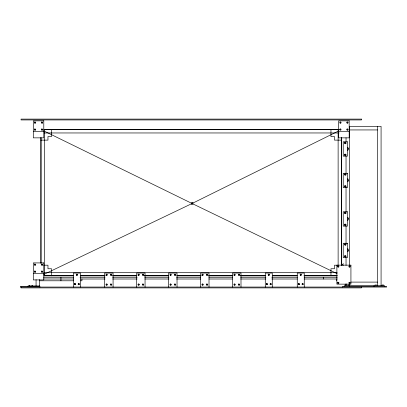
<?xml version="1.0" encoding="UTF-8"?>
<svg xmlns="http://www.w3.org/2000/svg" width="407" height="407" viewBox="0 0 407 407"><rect width="100%" height="100%" fill="white"/><g stroke="black" fill="none" stroke-linecap="round" stroke-linejoin="round"><path stroke-width="0.61" d="M42.45 122.71L42.15 123.011M42.45 264.769L42.15 265.069M138.98 275.02L138.98 274.598M138.98 284.814L138.98 284.396M143.457 275.02L143.457 274.598M143.457 284.814L143.457 284.396M234.961 274.918L234.666 275.213M234.961 284.717L234.666 285.012M239.443 274.918L239.143 275.213M239.443 284.717L239.143 285.012M268.411 274.598L268.411 275.02M269.185 274.918L268.778 275.229M340.842 122.71L340.435 123.026M347.797 122.812L347.797 122.395M347.797 129.813L347.797 129.39M344.912 142.806L344.912 143.295M345.757 143.295L345.757 142.806M344.912 154.619L344.912 155.108M345.757 155.108L345.757 154.619M344.912 174.298L344.912 174.786M345.757 174.786L345.757 174.298M344.912 186.111L344.912 186.599M345.757 186.599L345.757 186.111M344.912 212.785L344.912 213.278M345.757 213.278L345.757 212.785M344.912 224.598L344.912 225.086M345.757 225.086L345.757 224.598M344.912 244.276L344.912 244.765M344.912 256.089L344.912 256.578M41.748 129.304L41.748 129.899M41.748 271.362L41.748 271.957M75.366 284.325L75.112 284.524M78.419 283.908C79.35 283.018 79.35 285.215 78.419 284.325M202.874 275.107L202.874 274.511L202.279 274.511M207.351 275.107L207.351 274.511L206.756 274.511M202.874 284.905L202.874 284.31L202.279 284.31M207.351 284.905L207.351 284.31L206.756 284.31M266.524 283.908L267.099 283.75L267.185 284.412M299.231 284.325L298.977 284.524M302.284 283.908C303.21 283.018 303.21 285.215 302.284 284.325M337.983 266.254L338.069 266.916L338.644 266.763M349.17 266.341L349.425 266.147M338.644 283.094L338.39 283.292M349.17 282.677L349.745 282.519L349.832 283.18M35.256 122.97C36.147 122.039 33.949 122.039 34.834 122.97M35.256 129.965C36.147 129.039 33.949 129.039 34.834 129.965M35.256 265.023C36.147 264.097 33.949 264.097 34.834 265.023M34.834 271.296L34.834 272.024M35.256 272.024L35.256 271.296M77.101 275.173C77.991 274.242 75.794 274.242 76.684 275.173M106.843 275.173C107.733 274.242 105.535 274.242 106.425 275.173M111.325 275.173C112.21 274.242 110.012 274.242 110.902 275.173M106.843 284.971C107.733 284.04 105.535 284.04 106.425 284.971M111.325 284.971C112.21 284.04 110.012 284.04 110.902 284.971M138.319 274.511L138.914 274.511M340.14 122.309L340.73 122.309M142.796 274.511L143.391 274.511M347.135 122.309L347.731 122.309M138.319 284.31L138.914 284.31M142.796 284.31L143.391 284.31M344.988 212.683L345.68 212.683M268.478 274.511L269.073 274.511M344.988 224.496L345.68 224.496M270.874 284.478C271.764 283.552 269.566 283.552 270.457 284.478M300.966 275.173C301.857 274.242 299.659 274.242 300.549 275.173M192.648 203.22L338.782 130.871M43.717 274.486L191.509 203.775M41.835 129.238L42.409 129.39L42.15 130.006M340.227 129.238L340.644 129.238M347.222 129.238L347.644 129.238M345.09 142.628L345.579 142.628M345.579 143.478L345.09 143.478M42.15 272.064L42.45 271.55L41.936 271.255M345.09 154.441L345.579 154.441M345.579 155.291L345.09 155.291M170.706 275.213C171.805 274.547 169.678 273.977 170.299 275.107M175.183 275.213C176.282 274.547 174.16 273.977 174.776 275.107M170.706 285.012C171.805 284.345 169.678 283.776 170.299 284.905M345.579 213.456L345.09 213.456M175.183 285.012C176.282 284.345 174.16 283.776 174.776 284.905M345.579 225.269L345.09 225.269M345.334 245.014L345.757 244.276M345.334 256.822L345.757 256.089M43.992 129.462L339.117 129.462M44.032 129.67L339.082 129.67M349.588 129.94L377.523 129.94M33.298 131.349L43.793 131.349M338.685 131.349L349.181 131.349M44.032 132.962L339.082 132.962M40.853 140.125L47.965 140.125L47.965 136.574L51.521 136.574L51.521 129.462M341.626 140.125L334.513 140.125L334.513 136.574L330.962 136.574L330.962 129.462M347.436 147.446L347.995 147.446L347.995 150.244L347.436 150.244M347.436 178.938L347.995 178.938L347.995 181.736L347.436 181.736M347.436 217.424L347.995 217.424L347.995 220.223L347.436 220.223M347.436 248.916L347.995 248.916L347.995 251.714L347.436 251.714M343.238 263.822L343.508 263.822M341.417 264.591L342.185 264.591L342.185 264.031L341.483 264.031L341.483 264.591M43.819 265.196L47.965 265.196L47.965 268.747L51.521 268.747L51.521 275.86M337.479 265.196L334.513 265.196L334.513 268.747L330.962 268.747L330.962 275.86M44.032 272.359L337.174 272.359M33.298 273.407L43.793 273.407M44.032 275.651L73.285 275.651M80.281 275.651L105.077 275.651M112.708 275.651L136.874 275.651M144.5 275.651L168.666 275.651M176.933 275.651L201.094 275.651M208.725 275.651L232.89 275.651M240.522 275.651L265.318 275.651M272.314 275.651L297.115 275.651M304.11 275.651L337.174 275.651M43.992 275.86L73.285 275.86M80.281 275.86L105.077 275.86M112.708 275.86L136.874 275.86M144.5 275.86L168.666 275.86M176.933 275.86L201.094 275.86M208.725 275.86L232.89 275.86M240.522 275.86L265.318 275.86M272.314 275.86L297.115 275.86M304.11 275.86L337.235 275.86M43.651 277.259L73.642 277.259M80.077 277.259L105.042 277.259M112.647 277.259L137.164 277.259M144.79 277.259L168.93 277.259M176.552 277.259L200.712 277.259M208.949 277.259L232.453 277.259M240.629 277.259L265.878 277.259M271.835 277.259L297.42 277.259M304.233 277.259L337.261 277.259M43.651 279.009L73.723 279.009M80.464 279.009L105.042 279.009M112.647 279.009L137.164 279.009M144.79 279.009L168.93 279.009M176.552 279.009L200.712 279.009M208.949 279.009L232.453 279.009M240.629 279.009L265.878 279.009M271.835 279.009L297.42 279.009M304.233 279.009L337.261 279.009M39.621 280.784L73.723 280.784M80.667 280.784L81.934 280.784L81.934 279.009M350.859 282.102L377.523 282.102M344.734 284.997L346.352 284.997M347.873 284.997L349.486 284.997M374.995 284.997L376.612 284.997M381.995 284.997L383.608 284.997M28.983 285.556L29.909 285.556M31.787 285.556L32.708 285.556M39.621 285.938L28.047 285.938L28.047 286.497M143.096 275.229L142.689 274.918M138.614 275.229L138.207 274.918M143.096 285.027L142.689 284.717M138.614 285.027L138.207 284.717M347.324 123.011L347.029 122.71M347.324 130.006L347.013 129.604M338.39 266.147L338.644 266.341M349.425 283.292L349.17 283.094M266.778 284.524L266.524 284.325M206.944 275.213L206.649 274.918M202.467 275.213L202.172 274.918M206.944 285.012L206.649 284.717M202.467 285.012L202.172 284.717M192.648 203.775L337.057 273.652M43.707 130.861L191.509 203.22M42.338 122.309L41.748 122.309L41.748 122.899M239.331 274.511L238.741 274.511L238.741 275.107M234.854 274.511L234.259 274.511L234.259 275.107M239.331 284.31L238.741 284.31L238.741 284.905M234.854 284.31L234.259 284.31L234.259 284.905M42.338 264.367L41.748 264.367L41.748 264.957M349.832 266.254L349.745 266.916L349.17 266.763M338.644 282.677L338.069 282.519L337.983 283.18M299.231 283.908L298.657 283.75L298.504 284.325M75.366 283.908L74.796 283.75L74.705 284.412M384.549 286.497L384.549 285.658L344.632 285.658L344.632 286.497M381.079 285.658L381.079 126.384L349.588 126.384L349.588 265.349M377.523 126.384L377.523 285.658M374.053 285.658L374.053 286.497M361.431 287.057L361.431 287.897L21.052 287.897L21.052 287.057M349.588 283.75L349.588 286.497M348.56 148.219L348.56 149.42M348.56 179.711L348.56 180.906M348.56 218.198L348.56 219.398M348.56 249.689L348.56 250.89M346.036 137.805L346.036 141.611M346.036 156.207L346.036 173.341M346.036 187.301L346.036 212.047M346.036 226.007L346.036 243.778M346.036 257.738L346.036 265.349M346.036 283.75L346.036 285.022M343.376 265.222L343.376 264.942L341.834 264.942L341.834 265.222M342.536 287.057L342.536 286.497L386.65 286.497L386.65 287.057L20.35 287.057L20.35 286.497L39.942 286.497L39.942 287.057M341.626 137.617L341.626 265.084M341.417 137.698L341.417 265.084M338.125 129.462L338.125 265.084M336.599 279.599L336.599 280.194M336.319 279.599L336.319 280.194M323.29 277.259L323.29 279.009M304.258 287.057L304.258 273.061L297.258 273.061L297.258 287.057M272.278 287.057L272.278 273.061L265.278 273.061L265.278 287.057M240.995 287.057L240.995 273.061L232.595 273.061L232.595 287.057M209.015 287.057L209.015 273.061L200.615 273.061L200.615 287.057M177.035 287.057L177.035 273.061L168.635 273.061L168.635 287.057M145.055 287.057L145.055 273.061L136.655 273.061L136.655 287.057M113.075 287.057L113.075 273.061L104.675 273.061L104.675 287.057M80.393 287.057L80.393 273.061L73.392 273.061L73.392 287.057M60.938 277.259L60.938 280.784M44.353 129.462L44.353 275.86M41.066 137.698L41.066 263.181M40.853 137.617L40.853 263.181M39.621 279.599L39.596 286.497M36.065 279.64L36.065 285.938M34.697 122.003L34.351 122.604L34.697 123.204L35.394 123.204L35.74 122.604L35.394 122.003L34.697 122.003M34.697 129.004L34.351 129.604L34.697 130.199L35.394 130.199L35.74 129.604L35.394 129.004L34.697 129.004M41.697 122.003L41.351 122.604L41.697 123.204L42.389 123.204L42.735 122.604L42.389 122.003L41.697 122.003M41.697 129.004L41.351 129.604L41.697 130.199L42.389 130.199L42.735 129.604L42.389 129.004L41.697 129.004M34.697 264.062L34.351 264.662L34.697 265.262L35.394 265.262L35.74 264.662L35.394 264.062L34.697 264.062M34.697 271.062L34.351 271.662L34.697 272.258L35.394 272.258L35.74 271.662L35.394 271.062L34.697 271.062M41.697 264.062L41.351 264.662L41.697 265.262L42.389 265.262L42.735 264.662L42.389 264.062L41.697 264.062M41.697 271.062L41.351 271.662L41.697 272.258L42.389 272.258L42.735 271.662L42.389 271.062L41.697 271.062M76.547 274.211L76.201 274.811L76.547 275.407L77.238 275.407L77.584 274.811L77.238 274.211L76.547 274.211M74.659 283.516L74.313 284.117L74.659 284.717L75.351 284.717L75.697 284.117L75.351 283.516L74.659 283.516M78.434 283.516L78.088 284.117L78.434 284.717L79.131 284.717L79.477 284.117L79.131 283.516L78.434 283.516M106.288 274.211L105.942 274.811L106.288 275.407L106.98 275.407L107.326 274.811L106.98 274.211L106.288 274.211M110.765 274.211L110.419 274.811L110.765 275.407L111.462 275.407L111.808 274.811L111.462 274.211L110.765 274.211M106.288 284.005L105.942 284.605L106.288 285.205L106.98 285.205L107.326 284.605L106.98 284.005L106.288 284.005M110.765 284.005L110.419 284.605L110.765 285.205L111.462 285.205L111.808 284.605L111.462 284.005L110.765 284.005M138.268 274.211L137.922 274.811L138.268 275.407L138.96 275.407L139.306 274.811L138.96 274.211L138.268 274.211M142.745 274.211L142.399 274.811L142.745 275.407L143.442 275.407L143.788 274.811L143.442 274.211L142.745 274.211M138.268 284.005L137.922 284.605L138.268 285.205L138.96 285.205L139.306 284.605L138.96 284.005L138.268 284.005M142.745 284.005L142.399 284.605L142.745 285.205L143.442 285.205L143.788 284.605L143.442 284.005L142.745 284.005M170.248 274.211L169.902 274.811L170.248 275.407L170.94 275.407L171.291 274.811L170.94 274.211L170.248 274.211M174.73 274.211L174.379 274.811L174.73 275.407L175.422 275.407L175.768 274.811L175.422 274.211L174.73 274.211M170.248 284.005L169.902 284.605L170.248 285.205L170.94 285.205L171.291 284.605L170.94 284.005L170.248 284.005M174.73 284.005L174.379 284.605L174.73 285.205L175.422 285.205L175.768 284.605L175.422 284.005L174.73 284.005M202.228 274.211L201.882 274.811L202.228 275.407L202.925 275.407L203.271 274.811L202.925 274.211L202.228 274.211M206.71 274.211L206.364 274.811L206.71 275.407L207.402 275.407L207.748 274.811L207.402 274.211L206.71 274.211M202.228 284.005L201.882 284.605L202.228 285.205L202.925 285.205L203.271 284.605L202.925 284.005L202.228 284.005M206.71 284.005L206.364 284.605L206.71 285.205L207.402 285.205L207.748 284.605L207.402 284.005L206.71 284.005M234.208 274.211L233.862 274.811L234.208 275.407L234.905 275.407L235.251 274.811L234.905 274.211L234.208 274.211M238.69 274.211L238.344 274.811L238.69 275.407L239.382 275.407L239.728 274.811L239.382 274.211L238.69 274.211M234.208 284.005L233.862 284.605L234.208 285.205L234.905 285.205L235.251 284.605L234.905 284.005L234.208 284.005M238.69 284.005L238.344 284.605L238.69 285.205L239.382 285.205L239.728 284.605L239.382 284.005L238.69 284.005M340.089 122.003L339.743 122.604L340.089 123.204L340.781 123.204L341.127 122.604L340.781 122.003L340.089 122.003M340.089 129.004L339.743 129.604L340.089 130.199L340.781 130.199L341.127 129.604L340.781 129.004L340.089 129.004M347.09 122.003L346.739 122.604L347.09 123.204L347.782 123.204L348.127 122.604L347.782 122.003L347.09 122.003M347.09 129.004L346.739 129.604L347.09 130.199L347.782 130.199L348.127 129.604L347.782 129.004L347.09 129.004M268.432 274.211L268.086 274.811L268.432 275.407L269.124 275.407L269.47 274.811L269.124 274.211L268.432 274.211M344.933 142.353L344.526 143.05L344.933 143.752L345.736 143.752L346.143 143.05L345.736 142.353L344.933 142.353M266.539 283.516L266.193 284.117L266.539 284.717L267.236 284.717L267.582 284.117L267.236 283.516L266.539 283.516M270.319 283.516L269.973 284.117L270.319 284.717L271.011 284.717L271.357 284.117L271.011 283.516L270.319 283.516M344.933 154.167L344.526 154.863L344.933 155.566L345.736 155.566L346.143 154.863L345.736 154.167L344.933 154.167M344.933 173.845L344.526 174.542L344.933 175.244L345.736 175.244L346.143 174.542L345.736 173.845L344.933 173.845M344.933 185.653L344.526 186.355L344.933 187.057L345.736 187.057L346.143 186.355L345.736 185.653L344.933 185.653M300.412 274.211L300.066 274.811L300.412 275.407L301.104 275.407L301.45 274.811L301.104 274.211L300.412 274.211M298.519 283.516L298.173 284.117L298.519 284.717L299.216 284.717L299.562 284.117L299.216 283.516L298.519 283.516M302.299 283.516L301.953 284.117L302.299 284.717L302.991 284.717L303.337 284.117L302.991 283.516L302.299 283.516M344.933 212.332L344.526 213.029L344.933 213.731L345.736 213.731L346.143 213.029L345.736 212.332L344.933 212.332M344.933 224.145L344.526 224.842L344.933 225.544L345.736 225.544L346.143 224.842L345.736 224.145L344.933 224.145M344.933 243.824L344.526 244.521L344.933 245.223L345.736 245.223L346.143 244.521L345.736 243.824L344.933 243.824M337.932 265.949L337.586 266.549L337.932 267.15L338.629 267.15L338.975 266.549L338.629 265.949L337.932 265.949M344.933 255.637L344.526 256.334L344.933 257.036L345.736 257.036L346.143 256.334L345.736 255.637L344.933 255.637M337.932 282.285L337.586 282.885L337.932 283.486L338.629 283.486L338.975 282.885L338.629 282.285L337.932 282.285M349.186 265.949L348.84 266.549L349.186 267.15L349.878 267.15L350.224 266.549L349.878 265.949L349.186 265.949M349.186 282.285L348.84 282.885L349.186 283.486L349.878 283.486L350.224 282.885L349.878 282.285L349.186 282.285M361.431 119.103L21.052 119.103L21.052 119.943L361.431 119.943L361.431 119.103M43.793 120.854L33.298 120.854L33.298 137.861L43.793 137.861L43.793 120.854M349.181 120.854L338.685 120.854L338.685 137.861L349.181 137.861L349.181 120.854M347.436 141.794L343.233 141.794L343.233 156.125L347.436 156.125L347.436 141.794M347.436 173.285L343.233 173.285L343.233 187.617L347.436 187.617L347.436 173.285M192.847 202.732L191.31 202.732L191.31 204.268L192.847 204.268L192.847 202.732M347.436 211.772L343.233 211.772L343.233 226.104L347.436 226.104L347.436 211.772M347.436 243.264L343.233 243.264L343.233 257.595L347.436 257.595L347.436 243.264M43.793 262.912L33.298 262.912L33.298 279.919L43.793 279.919L43.793 262.912M350.931 265.15L336.879 265.15L336.879 284.142L350.931 284.142L350.931 265.15"/></g></svg>
